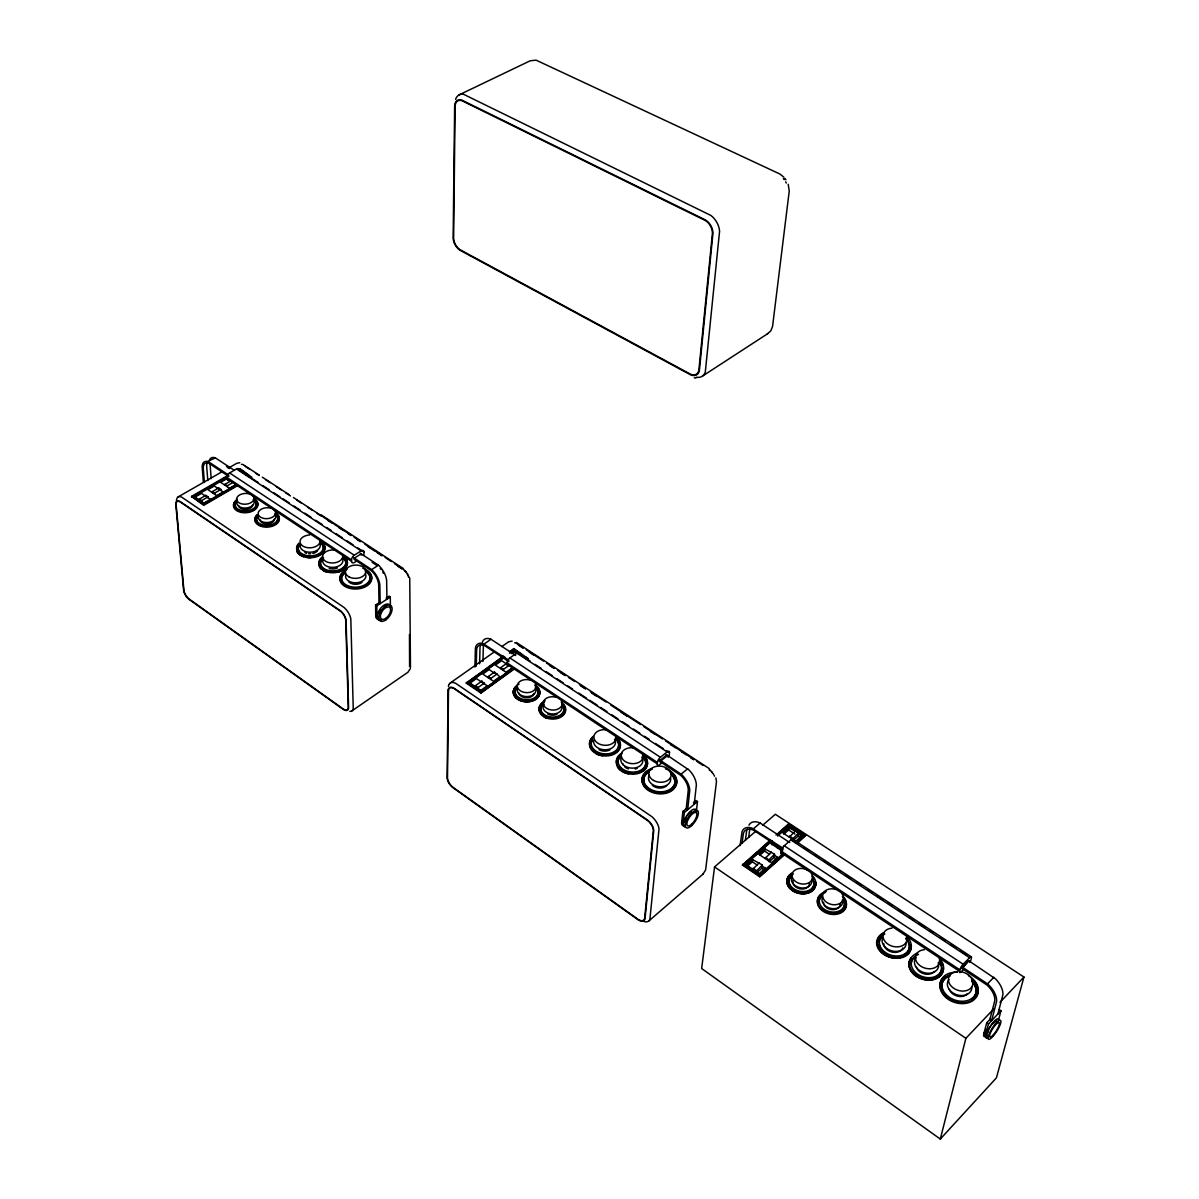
<?xml version="1.0" encoding="UTF-8"?>
<svg xmlns="http://www.w3.org/2000/svg" width="1199" height="1199" viewBox="0 0 1199 1199"><rect width="100%" height="100%" fill="white"/><g stroke="black" fill="none" stroke-linecap="round" stroke-linejoin="round"><path stroke-width="1.5" d="M379.843 619.403A9.442 5.081 -55.8 0 1 375.752 616.391L375.587 605.015L380.083 602.063M381.057 620.228A9.457 5.066 -55.8 0 1 376.966 617.215L376.816 605.84L375.587 605.015M513.577 669.537L480.889 693.007L466.306 683.13L503.52 656.003M513.262 668.398L480.844 691.643L468.254 683.13L503.325 657.502M474.924 667.094L475.404 648.179A15.572 8.393 55 0 1 482.882 643.518L508.901 660.304M475.418 686.742L475.448 685.693L481.818 681.137L484.486 684M476.258 666.194L476.617 650.263A13.744 7.404 55 0 1 484.381 645.467L508.961 661.728M478.116 688.556L478.146 687.507L484.516 682.95M479.615 663.826L479.99 647.895A13.729 7.404 55 0 1 481.039 644.223M480.844 691.643L513.292 667.678M480.889 693.007L513.607 668.817M481.803 682.186L481.818 681.137M482.957 661.458L483.362 645.542A13.714 7.419 55 0 1 483.452 644.477M488.143 677.66L488.173 676.611L494.483 672.099L499.818 676.746L493.523 681.272L482.777 674.063L489.087 669.582L494.453 673.164L494.483 672.099M490.826 679.473L490.856 678.409L497.165 673.898M500.732 668.682L500.762 667.618L507.012 663.167M503.415 670.466L503.445 669.402L508.451 665.835M176.508 500.912L176.538 499.968A11.196 5.291 59 0 1 181.604 497.075L344.263 607.608A11.78 5.935 56.8 0 1 350.812 618.789L353.24 708.624A11.376 5.53 55.8 0 1 349.808 711.382M519.317 654.054L519.317 653.71A4.092 1.978 -56.7 0 0 517.024 652.841L509.53 658.176A4.107 1.993 -56.6 0 0 507.027 662.477L506.952 664.606A4.092 1.993 -56.6 0 0 508.916 665.64M357.167 560.712L354.08 562.646A3.897 2.173 -56.1 0 1 351.592 561.642L351.532 559.543A3.897 2.173 -56.1 0 1 353.9 555.437L361.469 550.656A3.882 2.173 -56.3 0 1 363.941 551.675L363.986 553.788A3.882 2.158 -56.3 0 1 363.462 555.542M510.939 651.447L513.936 648.614L528.444 658.865L525.537 656.962M510.924 652.796L513.996 649.918L526.526 658.88M668.053 757.333A4.271 1.769 -57.1 0 0 669.297 754.501L669.522 752.358A4.286 1.769 -57.1 0 0 667.423 751.653L660.049 757.558A4.301 1.784 -57 0 0 657.427 762.054L657.217 764.198A4.286 1.769 -57 0 0 659.33 764.872L662.328 762.489M793.064 839.87A4.451 1.574 -57.4 0 0 791.16 839.645L783.891 846.074A4.466 1.574 -57.3 0 0 781.149 850.75L780.804 852.894A4.466 1.574 -57.3 0 0 782.407 853.643M684.854 825.437A10.401 4.077 -56.8 0 1 681.602 822.979L682.905 811.438L686.832 808.171M684.974 826.711A10.401 4.062 -56.8 0 1 683.07 823.983L684.389 812.442L697.488 801.546L696.005 800.557L693.397 802.731M694.236 804.259L696.349 785.105A16.591 9.382 51.2 0 0 689.185 770.133L666.059 754.471M696.379 811.183L697.488 801.546M755.535 831.432L714.544 866.922L701.655 968.522L940.301 1139.05L996.414 1077.856L1023.946 977.035L775.318 814.286L762.609 825.302M740.053 845.64L742.001 831.941A17.191 9.742 49.4 0 1 751.908 828.089L783.157 848.337M742.076 843.077L743.305 834.189A15.167 8.603 49.4 0 1 753.572 830.218L783.082 849.791M745.358 840.244L746.587 831.357A15.152 8.603 49.4 0 1 747.187 829.318M784.716 854.527L759.671 876.754L742.436 865.108L770.447 839.944M782.842 854.362L759.417 875.135L744.534 865.079L770.882 841.353M748.626 837.412L749.87 828.524M747.412 866.158L752.343 861.826L752.657 859.653L762.324 864.974L761.845 868.211L756.914 872.572M752.822 869.335L759.147 862.845M755.999 871.478L762.324 864.974M759.417 875.135L782.962 853.628M759.671 876.754L784.82 853.808M759.701 855.367L764.572 851.08L764.902 848.907L774.539 854.168L774.059 857.405L769.188 861.721M765.112 858.499L771.377 852.054M765.022 870.354L765.337 868.166L762.159 866.038M768.289 860.612L774.539 854.168M777.282 847.768L777.447 846.719L780.609 848.817L780.444 849.881M777.222 859.518L777.551 857.345L774.389 855.232M777.312 834.564L788.567 824.073L805.698 835.283L797.23 843.422M777.686 836.018L788.852 825.616L803.63 835.298L796.616 842.133M783.876 834.144L788.642 829.948L788.987 827.775L798.609 832.915L798.084 836.138L793.318 840.364M789.317 837.157L795.447 830.847M792.464 839.24L798.609 832.915M448.441 686.413L448.606 685.468A12.23 6.385 54.9 0 1 448.876 684.659M969.781 962.347A4.676 1.259 -57.7 0 0 970.95 959.859L971.49 957.716A4.691 1.259 -57.7 0 0 969.886 957.401L962.842 964.566A4.706 1.259 -57.7 0 0 959.949 969.466L959.425 971.61A4.691 1.259 -57.7 0 0 961.058 971.894L963.921 968.987M940.301 1139.05L965.884 1038.304L993.656 1009.003M984.769 1036.55A11.376 2.803 -57.6 0 1 983.705 1034.272L986.747 1022.762L990.479 1018.805M987.676 1037.21A11.376 2.803 -57.6 0 1 985.473 1035.456L988.516 1023.961L1000.985 1010.742L999.217 1009.573M997.883 1014.039L1002.859 994.915A18.764 10.806 44.4 0 0 995.515 978.864L968.897 960.804M998.422 1020.364L1000.985 1010.742M410.298 668.667L407.915 672.264L351.802 710.962M999.966 1002.334L1023.946 977.035M961.568 966.619L987.541 983.839L993.851 977.275M765.337 868.166L759.177 873.636L746.482 865.064L752.657 859.653M777.551 857.345L771.467 862.74L758.787 854.258L764.902 848.907M795.357 842.627L803.63 835.298M797.35 842.687L805.698 835.283M777.791 835.298L788.852 825.616M744.534 865.079L772.156 840.874M788.987 827.775L783.007 833.02L795.641 841.323L801.591 836.048L798.429 833.964M771.841 844.696L774.254 842.582M776.023 835.059L788.567 824.073M742.436 865.108L757.783 851.665M760.571 849.222L767.54 843.122M648.974 920.832L703.333 873.816M753.527 828.689L760.106 823.009L789.721 842.537M659.42 759.791L681.122 774.134L687.746 768.739M703.064 874.041L705.611 869.919L716.477 781.763L715.893 777.836M512.348 667.768L506.098 672.249L495.367 665.115L501.617 660.664L657.217 763.853M468.254 683.13L504.824 657.127M511.553 653.605L514.026 651.851L516.709 653.605M509.47 651.776L513.936 648.614M466.306 683.13L502.006 657.786M509.425 653.17L513.996 649.918M450.359 682.92L494.303 651.911M501.871 646.561L508.646 641.81L512.153 641.09M484.201 643.983L490.976 639.247L515.66 655.493M376.816 605.84L390.289 596.982L389.061 596.173L386.078 598.136M702.434 376.126L767.93 333.547M239.5 470.248L239.455 469.918A3.732 2.293 -55.8 0 0 236.862 468.794L229.264 473.155A3.732 2.308 -55.6 0 0 227.001 477.097L227.151 479.18A3.732 2.308 -55.6 0 0 229.758 480.274M353.435 557.535L371.66 569.585L378.479 565.209L379.708 566.423A14.958 7.808 57 0 1 386.633 580.316L386.932 599.185M228.469 475.134L191.525 496.386L203.665 504.599L237.402 485.01M191.525 496.386L203.725 505.319L237.447 485.715M208.116 496.866L205.868 495.352L199.424 499.084L201.657 500.597L208.116 496.866L208.191 497.9M220.916 489.447L218.683 487.948L212.298 491.65L214.531 493.149L220.916 489.447L220.991 490.481M229.788 481.533L225.037 484.276L227.285 485.76L232.021 483.017M235.918 484.621L229.594 488.293L220.646 482.343L226.986 478.686M226.836 477.082L193.324 496.386L203.8 503.475L235.723 484.951M193.324 496.386L203.86 504.179L235.768 485.655M191.585 497.09L228.529 475.838M193.384 497.09L226.896 477.787M178.126 496.926L221.815 471.896M228.29 468.195L236.713 463.324L239.815 462.694M203.32 481.758L202.166 466.711A14.268 6.954 59.3 0 1 207.487 461.465L215.4 457.898L233.985 470.128M767.285 333.936L770.732 330.954L772.546 326.563L789.242 191.031L788.208 184.316M459.232 94.811L530.198 60.789L536.103 60.16L779.8 173.975L783.831 177.137M695.99 378.06L694.266 377.82M215.4 457.898L214.336 457.583A14.238 6.984 59.3 0 0 209.555 459.861M490.976 639.247L489.657 638.797A15.542 8.408 55 0 0 483.242 640.506M760.106 823.009L758.502 822.394A17.146 9.772 49.4 0 0 748.985 825.182M321.107 514.806L403.434 568.641M516.379 642.484L709.223 768.574M243.682 464.972L259.239 475.134M262.341 477.172L288.764 494.453M293.425 497.51L319.848 514.791M322.951 516.814L329.17 520.891M333.832 523.933L350.932 535.114M354.05 537.152L360.255 541.214M364.931 544.271L371.135 548.333M374.253 550.371L382.016 555.452M385.134 557.49L391.354 561.552M394.456 563.59L402.22 568.671M516.859 643.653L523.124 647.745M526.256 649.798L543.462 661.054M546.594 663.107L554.418 668.218M557.55 670.271L565.373 675.382M568.506 677.435L574.771 681.527M579.462 684.599L585.726 688.691M590.418 691.763L606.065 702M610.771 705.072L640.506 724.526M643.638 726.579L651.462 731.69M654.594 733.743L662.418 738.854M665.55 740.907L671.8 744.999M674.932 747.052L682.756 752.163M685.888 754.216L693.711 759.327M696.844 761.38L703.109 765.472M245.27 466.381L249.947 469.438M256.166 473.515L259.284 475.553M265.519 479.63L270.195 482.687M276.414 486.764L281.091 489.821M285.767 492.879L290.443 495.936M296.663 500.013L301.339 503.07M307.573 507.147L312.235 510.204M316.911 513.262L321.587 516.319M327.792 520.366L332.438 523.408M338.643 527.47L343.289 530.513M347.935 533.555L351.037 535.578M357.242 539.64L360.329 541.663M368.078 546.729L374.283 550.791M377.385 552.814L382.031 555.856M397.528 566.003L402.19 569.045M518.403 645.077L523.079 648.134M529.299 652.211L533.975 655.254M549.532 665.445L554.208 668.502M560.428 672.564L565.104 675.622M580.661 685.813L585.337 688.87M591.557 692.932L596.233 695.99M621.067 712.236L627.257 716.298M650.472 731.48L655.119 734.507M670.586 744.639L675.232 747.666M681.422 751.728L686.053 754.756M690.699 757.798L693.801 759.821M788.462 824.792L804.019 834.984M788.732 826.336L803.51 836.033M248.867 475.329L239.725 468.659L251.895 477.322M513.906 649.333L521.175 654.099M788.642 829.948L794.937 834.069M798.084 836.138L800.198 837.531M241.059 471.267L247.279 475.359M251.94 478.431L258.175 482.508M262.836 485.58L269.056 489.672M273.732 492.729L279.952 496.821M283.069 498.859L289.289 502.951M293.95 506.023L300.185 510.115M304.846 513.172L311.066 517.264M315.742 520.321L321.961 524.413M326.638 527.485L331.299 530.543M335.96 533.615L342.195 537.707M346.856 540.764L353.076 544.856M357.752 547.928L363.971 552.005M513.966 650.637L516.754 652.466M524.008 657.127L530.273 661.249M534.964 664.321L541.229 668.442M545.92 671.515L552.169 675.622M556.861 678.709L563.125 682.816M567.816 685.903L572.508 688.99M578.772 693.097L586.596 698.238M589.713 700.291L597.537 705.432M600.669 707.485L606.934 711.592M611.625 714.679L617.875 718.786M622.566 721.873L628.831 725.98M633.522 729.067L639.786 733.174M644.477 736.261L649.169 739.333M655.418 743.455L663.242 748.581M666.374 750.649L669.507 752.702M236.518 468.974L361.139 550.851M516.694 653.05L667.109 751.893M360.255 553.219L378.479 565.209M789.482 836.108L792.644 838.191M792.764 839.225L971.325 956.802M226.461 466.441L229.549 468.479M372.065 562.316L376.756 565.403M793.034 840.529L797.695 843.601M803.9 847.678L808.546 850.75M814.75 854.842L819.412 857.899M824.058 860.972L830.263 865.049M834.924 868.121L839.57 871.178M845.775 875.27L850.436 878.342M856.641 882.419L861.287 885.491M867.491 889.583L872.138 892.641M876.799 895.713L883.004 899.805M887.65 902.862L892.311 905.934M898.516 910.011L903.162 913.083M909.367 917.175L914.028 920.233M918.674 923.305L924.879 927.382M929.54 930.454L932.642 932.492M940.391 937.603L945.052 940.675M951.257 944.767L955.903 947.824M960.564 950.897L966.769 954.974M790.845 839.914L969.571 957.701M229.594 472.946L354.23 555.212M509.86 657.921L660.379 757.273M208.551 461.78L228.694 475.089M228.874 476.483L208.821 463.204A12.59 6.145 59.3 0 0 203.305 468.629L204.4 482.478M354.319 559.453L371.495 570.799A13.234 6.864 57 0 1 378.689 585.187L378.974 602.782L380.203 603.607L379.843 584.722A14.988 7.779 57 0 0 372.889 570.814L371.66 569.585M659.135 761.05L680.747 775.348A14.688 8.258 51.2 0 1 688.196 790.875L686.203 808.711L687.686 809.7L689.755 790.546A16.651 9.352 51.2 0 0 682.561 775.528L681.122 774.134M784.206 845.76L963.157 964.221M227.001 477.442L351.517 559.903M506.997 662.852L657.367 762.414M227.106 478.851L351.562 561.312M962.048 968.507L986.927 985.008A16.606 9.517 44.5 0 1 994.556 1001.645L989.879 1019.45L991.648 1020.649L996.579 1001.525A18.809 10.791 44.5 0 0 989.205 985.428L987.541 983.839M770.972 843.586L782.557 851.275M781.074 851.125L959.844 969.841M780.849 852.564L959.485 971.28M500.762 667.618L503.445 669.402M764.572 851.08L769.623 854.452M774.059 857.405L776.173 858.814M765.277 857.435L768.454 859.563M488.173 676.611L490.856 678.409M682.905 811.438L684.389 812.442M752.343 861.826L757.408 865.228M761.845 868.211L763.958 869.635M986.747 1022.762L988.516 1023.961M752.972 868.271L756.149 870.414M375.752 614.532L376.981 615.357M681.841 821.09L683.325 822.094M744.639 864.359L759.522 874.401M375.752 616.391L376.966 617.215M681.602 822.979L683.07 823.983M742.541 864.374L759.776 876.019M475.448 685.693L478.146 687.507M468.269 682.396L480.859 690.924M984.229 1032.384L985.983 1033.568M466.321 682.411L480.904 692.288M983.705 1034.272L985.473 1035.456M714.544 866.922L965.884 1038.304M784.94 178.396L785.93 179.76M409.743 578.053L410.463 667.498M199.424 499.084L199.514 500.118M201.657 500.597L201.747 501.632M205.868 495.352L205.958 496.386M212.298 491.65L212.373 492.684M211.189 478.596L210.125 464.762A12.56 6.16 59.3 0 1 210.08 463.713M207.802 480.544L206.708 466.696A12.575 6.16 59.3 0 1 207.532 462.334M214.531 493.149L214.606 494.183M218.683 487.948L218.758 488.982M225.037 484.276L225.112 485.31M227.285 485.76L227.345 486.794M239.65 470.443L250.126 477.322M354.379 559.483L354.349 558.149L361.169 553.833L361.199 555.167M390.289 596.982L390.409 606.814M409.459 634.481L409.593 665.91A8.123 4.167 55.7 0 1 409.488 666.524M971.864 981.531A17.625 13.249 18.7 0 1 971.31 999.786M945.816 995.695A17.625 13.249 18.7 0 1 944.063 993.521M942.294 990.014A17.625 13.249 18.7 0 1 941.665 986.417M942.219 982.985A17.625 13.249 18.7 0 1 950.103 975.806M967.548 993.581A10.132 7.629 18.7 0 1 957.746 996.204A10.132 7.629 18.7 0 1 949.353 989.4M971.834 987.287A12.53 9.412 18.6 0 1 956.607 994.705A12.53 9.412 18.6 0 1 948.919 979.598M960.489 971.655A12.545 9.412 18.5 0 1 971.879 986.792A12.545 9.412 18.5 0 1 951.406 986.327A12.545 9.412 18.5 0 1 957.342 971.595M942.414 972.029A17.386 13.069 17.3 0 1 919.438 978.084A17.386 13.069 17.3 0 1 911.15 958.001A17.445 13.114 17.3 0 0 922.361 978.984A17.445 13.114 17.3 0 0 943.418 968.207M941.29 962.812A17.386 13.069 17.3 0 1 942.324 965.12M934.411 971.415A9.997 7.524 17.3 0 1 924.639 973.963A9.997 7.524 17.3 0 1 916.426 967.293M938.232 962.677A12.365 9.277 17.2 0 1 925.014 972.884A12.365 9.277 17.2 0 1 916.051 957.611M939.267 958.196A12.38 9.277 17.1 0 1 930.784 968.747A12.38 9.277 17.1 0 1 915.841 960.204A12.38 9.277 17.1 0 1 924.384 949.683M403.778 569.69A8.393 4.451 56.8 0 1 406.401 572.313M406.971 573.122A8.393 4.451 56.8 0 1 407.945 574.801M408.349 575.67A8.393 4.451 56.8 0 1 408.934 577.393M241.404 464.343A8.003 3.987 59.2 0 1 243.082 464.672M362.023 582.384A8.243 5.381 -1.7 0 1 348.954 582.025M365.395 573.841A10.177 6.639 -1.7 0 1 356.388 582.759A10.177 6.639 -1.7 0 1 345.792 574.965M404.378 570.574A7.898 4.182 56.8 0 1 405.007 571.174M405.622 571.818A7.898 4.182 56.8 0 1 406.191 572.537M407.225 574.066A7.898 4.182 56.8 0 1 407.66 574.876M408.349 576.509A7.898 4.182 56.8 0 1 408.589 577.304M276.22 513.981A12.23 7.689 -3.2 0 1 275.575 524.727A12.23 7.689 -3.2 0 1 258.519 525.192A12.23 7.689 -3.2 0 1 258.265 514.461M343.588 558.584A12.709 8.228 -2.1 0 1 341.25 569.66A12.709 8.228 -2.1 0 1 324.075 569.45A12.709 8.228 -2.1 0 1 323.52 558.344M343.573 557.76A12.709 8.228 -2.1 0 1 341.22 568.851A12.709 8.228 -2.1 0 1 324.045 568.626A12.709 8.228 -2.1 0 1 323.49 557.52M254.368 499.458A12.215 7.599 -3.6 0 1 254.308 510.174A12.215 7.599 -3.6 0 1 237.132 510.909A12.215 7.599 -3.6 0 1 236.862 500.193M254.383 498.724A12.155 7.569 -3.6 0 1 254.233 509.455A12.155 7.569 -3.6 0 1 237.042 509.995A12.155 7.569 -3.6 0 1 237.267 499.264M275.081 514.656A10.686 6.714 -3.2 0 1 274.946 523.768A10.686 6.714 -3.2 0 1 260.543 524.952A10.686 6.714 -3.2 0 1 258.22 516.05M275.036 513.846A10.701 6.714 -3.2 0 1 274.916 522.944A10.701 6.714 -3.2 0 1 260.498 524.128A10.701 6.714 -3.2 0 1 258.175 515.225M366.295 570.649A15.902 10.386 -1.7 0 1 367.748 585.322A15.902 10.386 -1.7 0 1 345.267 586.611A15.902 10.386 -1.7 0 1 343.933 571.938M255.012 501.557A10.626 6.609 -3.6 0 1 252.539 510.04A10.626 6.609 -3.6 0 1 238.871 510.459A10.626 6.609 -3.6 0 1 236.668 502.141M365.26 571.428A14.328 9.367 -1.7 0 1 369.862 580.226A14.328 9.367 -1.7 0 1 360.404 587.435M356.717 587.96A14.328 9.367 -1.7 0 1 342.944 582.954A14.328 9.367 -1.7 0 1 345.117 572.597M342.794 555.856A10.132 6.535 -2.1 0 1 332.378 562.99A10.132 6.535 -2.1 0 1 322.636 555.901A10.132 6.535 -2.1 0 1 334.776 550.011M346.586 560.083A14.283 9.247 -2.1 0 1 340.201 571.398A14.283 9.247 -2.1 0 1 322.126 569.615A14.283 9.247 -2.1 0 1 322.336 557.715M324.629 546.189A14.193 9.097 -2.5 0 1 312.13 557.625A14.193 9.097 -2.5 0 1 296.663 548.572M297.292 546.219A14.193 9.097 -2.5 0 1 298.866 544.031M320.058 542.832A12.634 8.093 -2.5 0 1 322.891 550.656A12.634 8.093 -2.5 0 1 313.628 556.411M310.346 556.696A12.634 8.093 -2.5 0 1 299.645 552.649A12.634 8.093 -2.5 0 1 300.17 544.526M343.034 574.98A14.328 9.367 -1.7 0 1 345.117 572.927M342.434 558.599A10.117 6.535 -2.1 0 1 333.382 567.367A10.117 6.535 -2.1 0 1 322.951 559.693M362.847 568.386A15.917 10.386 -1.7 0 1 368.588 583.778A15.917 10.386 -1.7 0 1 344.248 585.172A15.917 10.386 -1.7 0 1 347.051 569.285M253.304 499.428A10.626 6.609 -3.6 0 1 253.798 508.361A10.626 6.609 -3.6 0 1 239.545 509.98A10.626 6.609 -3.6 0 1 236.608 501.317M365.245 570.604A14.328 9.367 -1.7 0 1 366.549 583.823A14.328 9.367 -1.7 0 1 346.301 584.977A14.328 9.367 -1.7 0 1 345.087 571.773M321.167 541.319A14.193 9.097 -2.5 0 1 321.302 553.623A14.193 9.097 -2.5 0 1 302.193 555.242A14.193 9.097 -2.5 0 1 298.821 543.207M340.741 571.204A14.238 9.217 -2.1 0 1 337.369 572.328M326.473 572.028A14.238 9.217 -2.1 0 1 323.4 570.724M320.972 568.94A14.238 9.217 -2.1 0 1 319.384 566.797M337.414 567.981A8.183 5.291 -2.1 0 1 329.215 568.446M276.175 513.157A12.23 7.689 -3.2 0 1 276.025 523.573A12.23 7.689 -3.2 0 1 259.539 524.937A12.23 7.689 -3.2 0 1 256.886 514.746M344.862 557.16A14.283 9.232 -2.1 0 1 342.225 569.615A14.283 9.232 -2.1 0 1 322.921 569.375A14.283 9.232 -2.1 0 1 322.306 556.891M320.028 542.023A12.634 8.093 -2.5 0 1 320.148 552.964A12.634 8.093 -2.5 0 1 303.137 554.418A12.634 8.093 -2.5 0 1 300.14 543.702M380.233 568.461A13.189 6.879 57 0 1 381.132 569.6M382.736 572.043A13.189 6.879 57 0 1 383.425 573.332M253.828 500.822A8.678 5.396 -3.6 0 1 245.72 508.061A8.678 5.396 -3.6 0 1 237.087 501.707M251.25 494.692A8.693 5.396 -3.5 0 1 248.433 503.73A8.693 5.396 -3.5 0 1 236.593 498.829A8.693 5.396 -3.5 0 1 249.422 493.928M252.689 504.734A7.029 4.376 -3.6 0 1 245.84 509.485A7.029 4.376 -3.6 0 1 238.646 505.468M275.425 515.165A8.738 5.485 -3.2 0 1 268.486 522.419A8.738 5.485 -3.2 0 1 258.355 517.503M272.832 508.99A8.753 5.485 -3.2 0 1 270.12 518.178A8.753 5.485 -3.2 0 1 258.13 513.202A8.753 5.485 -3.2 0 1 270.989 508.226M274.286 519.107A7.074 4.436 -3.2 0 1 267.437 523.933A7.074 4.436 -3.2 0 1 260.168 519.871M381.387 620.288A9.322 4.991 -55.8 0 1 377.46 614.832A9.322 4.991 -55.8 0 1 384.324 604.985A9.322 4.991 -55.8 0 1 390.589 607.084M379.933 611.505A7.149 3.837 -55.8 0 1 380.892 609.901M319.788 543.567A10.057 6.43 -2.5 0 1 310.691 552.199A10.057 6.43 -2.5 0 1 300.424 544.646M311.006 557.64A14.148 9.067 -2.5 0 1 307.319 557.535M303.827 556.816A14.148 9.067 -2.5 0 1 296.857 551.675M320.088 540.809A10.072 6.43 -2.5 0 1 310.541 547.808A10.072 6.43 -2.5 0 1 300.005 541.963A10.072 6.43 -2.5 0 1 309.582 534.979M317.57 550.761A8.138 5.216 -2.5 0 1 312.819 553.473M310.736 553.773A8.138 5.216 -2.5 0 1 308.608 553.713M306.614 553.294A8.138 5.216 -2.5 0 1 304.861 552.559M378.974 612.959A7.149 3.837 -55.8 0 1 380.608 609.721M384.414 606.244A7.149 3.837 -55.8 0 1 385.703 605.78M535.998 688.151A11.525 8.033 2.3 0 1 537.062 696.169M535.458 697.908A11.525 8.033 2.3 0 1 530.572 700.216M527.62 700.621A11.525 8.033 2.3 0 1 524.607 700.471M521.715 699.781A11.525 8.033 2.3 0 1 517.144 696.994M515.75 695.105A11.525 8.033 2.3 0 1 516.155 688.96M642.484 755.999A13.908 9.997 5.5 0 1 641.9 769.518A13.908 9.997 5.5 0 1 623.15 769.368A13.908 9.997 5.5 0 1 620.557 755.835M535.054 684.884A13.189 9.187 2.3 0 1 535.983 698.447A13.189 9.187 2.3 0 1 516.529 697.473A13.189 9.187 2.3 0 1 519.077 684.074M666.659 785.66A9.037 6.535 6.5 0 1 652.346 785.3M643.129 754.905A11.091 7.943 5.5 0 1 633.057 763.673A11.091 7.943 5.5 0 1 621.157 755.085A11.091 7.943 5.5 0 1 633.327 747.831M642.409 756.839A13.908 9.997 5.5 0 1 642.229 770.058A13.908 9.997 5.5 0 1 624.035 770.777M621.337 768.889A13.908 9.997 5.5 0 1 619.358 766.596M618.249 764.048A13.908 9.997 5.5 0 1 620.482 756.659M562.046 705.567A11.615 8.168 3 0 1 559.393 716.388A11.615 8.168 3 0 1 543.732 715.039A11.615 8.168 3 0 1 543.717 703.993M669.312 771.392A17.445 12.619 6.5 0 1 674.348 788.402A17.445 12.619 6.5 0 1 651.866 792.254A17.445 12.619 6.5 0 1 643.039 775.888M645.167 773.1A17.445 12.619 6.5 0 1 648.254 770.852M649.453 770.268A17.445 12.619 6.5 0 1 652.076 769.323M665.385 768.814A17.445 12.619 6.5 0 1 673.613 788.447A17.445 12.619 6.5 0 1 646.021 787.743A17.445 12.619 6.5 0 1 652.151 768.484M670.541 777.851A11.166 8.063 6.5 0 1 658.551 786.664A11.166 8.063 6.5 0 1 649.139 775.273M641.885 757.348A11.061 7.943 5.5 0 1 632.158 768.139A11.061 7.943 5.5 0 1 621.517 756.839M617.74 739.228A15.482 11.046 4.7 0 1 614.622 753.901A15.482 11.046 4.7 0 1 593.745 752.103A15.482 11.046 4.7 0 1 593.34 737.115M562.091 704.742A11.63 8.168 3 0 1 559.438 715.563A11.63 8.168 3 0 1 543.776 714.214A11.63 8.168 3 0 1 543.761 703.154M563.44 704.967A13.294 9.337 3 0 1 560.413 717.362A13.294 9.337 3 0 1 542.503 715.818A13.294 9.337 3 0 1 542.488 703.169M538.951 689.665A13.189 9.187 2.3 0 1 527.755 701.79A13.189 9.187 2.3 0 1 513.622 690.714M514.656 688.451A13.189 9.187 2.3 0 1 516.514 686.472M535.024 685.708A13.189 9.187 2.3 0 1 537.347 687.507M673.478 777.477A15.707 11.376 6.5 0 1 674.707 780.369M645.916 758.652A15.617 11.226 5.5 0 1 639.861 772.95A15.617 11.226 5.5 0 1 619.224 768.859A15.617 11.226 5.5 0 1 621.801 753.856M671.32 774.524A15.722 11.376 6.5 0 1 672.159 788.432M669.387 790.486A15.722 11.376 6.5 0 1 663.332 792.449M657.876 792.479A15.722 11.376 6.5 0 1 644.343 783.756A15.722 11.376 6.5 0 1 649.348 771.871M536.043 687.312A11.54 8.033 2.3 0 1 534.799 697.593A11.54 8.033 2.3 0 1 520.021 698.208A11.54 8.033 2.3 0 1 516.184 688.136M628.651 773.925A15.572 11.196 5.5 0 1 617.38 766.925M643.773 755.265A15.632 11.226 5.5 0 1 642.139 771.077A15.632 11.226 5.5 0 1 620.123 768.829A15.632 11.226 5.5 0 1 621.876 753.032M671.41 773.685A15.722 11.376 6.5 0 1 669.447 789.661A15.722 11.376 6.5 0 1 647.34 787.009A15.722 11.376 6.5 0 1 649.423 771.032M617.305 749.705A13.788 9.832 4.7 0 1 612.614 753.362M609.377 754.381A13.788 9.832 4.7 0 1 591.871 747.487M591.182 744.939A13.788 9.832 4.7 0 1 592.606 740.008M616.346 739.843A13.788 9.832 4.7 0 1 618.444 747.307M561.252 702.224A13.294 9.337 3 0 1 561.342 716.028A13.294 9.337 3 0 1 541.798 714.334A13.294 9.337 3 0 1 545.185 700.845M617.815 738.389A15.497 11.046 4.7 0 1 614.697 753.077A15.497 11.046 4.7 0 1 593.805 751.263A15.497 11.046 4.7 0 1 593.4 736.276M637.239 768.259A8.948 6.43 5.5 0 1 635.26 769.054M628.396 768.874A8.948 6.43 5.5 0 1 624.649 766.746M623.42 765.247A8.948 6.43 5.5 0 1 622.761 763.598M616.406 739.004A13.788 9.832 4.7 0 1 614.517 751.533A13.788 9.832 4.7 0 1 596.832 751.668A13.788 9.832 4.7 0 1 592.666 739.169M614.547 739.198A10.971 7.808 4.6 0 1 606.169 749.765A10.971 7.808 4.6 0 1 593.64 740.637M602.587 755.73A15.437 11.016 4.6 0 1 599.935 755.235M598.661 754.875A15.437 11.016 4.6 0 1 596.248 753.916M615.701 736.726A10.986 7.808 4.6 0 1 605.585 745.328A10.986 7.808 4.6 0 1 593.895 736.89A10.986 7.808 4.6 0 1 606.065 729.771M609.856 749.96A8.873 6.325 4.6 0 1 599.035 749.69M535.264 687.716A9.427 6.55 2.3 0 1 527.71 696.559A9.427 6.55 2.3 0 1 517.234 688.9M539.595 691.628A13.264 9.232 2.3 0 1 522.914 701.37A13.264 9.232 2.3 0 1 516.02 686.607M536.987 687.162A13.264 9.232 2.3 0 1 538.711 689.29M535.443 683.805A9.442 6.55 2.3 0 1 527.905 692.632A9.442 6.55 2.3 0 1 517.369 685.019A9.442 6.55 2.3 0 1 530.393 680.148M533.99 693.382A7.629 5.306 2.3 0 1 526.391 697.818A7.629 5.306 2.3 0 1 518.882 692.992M482.373 642.364A15.542 8.408 55 0 1 482.747 641.36M561.896 706.676A9.502 6.669 3 0 1 551.27 713.9A9.502 6.669 3 0 1 543.732 704.517M547.254 718.381A13.369 9.382 3 0 1 544.211 717.062M541.783 703.813A13.369 9.382 3 0 1 544.256 702.149M561.477 701.055A9.517 6.654 3 0 1 553.983 710.033A9.517 6.654 3 0 1 543.282 702.284A9.517 6.654 3 0 1 556.321 697.323M557.055 714.214A7.689 5.396 3 0 1 547.688 713.96M684.704 822.454A7.868 3.072 -56.8 0 1 686.218 817.598M687.267 815.845A7.868 3.072 -56.8 0 1 691.089 811.768M514.686 642.814A8.723 4.781 54.8 0 1 516.11 643.278M449.265 683.955A12.23 6.385 54.9 0 1 455.515 683.22L651.986 816.729A13.084 7.134 51.2 0 1 659.03 828.944L649.858 919.513A12.664 6.58 50.5 0 1 643.983 921.521M709.373 769.563A9.322 5.336 50.8 0 1 712.416 772.576M713.045 773.445A9.322 5.336 50.8 0 1 713.615 774.359M714.094 775.288A9.322 5.336 50.8 0 1 714.499 776.218M709.268 769.938A8.768 5.021 50.8 0 1 710.033 770.552M711.472 771.976A8.768 5.021 50.8 0 1 712.131 772.77M685.378 826.8A10.251 4.017 -56.8 0 1 687.627 814.421A10.251 4.017 -56.8 0 1 696.589 811.828M685.738 819.591A7.868 3.072 -56.8 0 1 686.562 817.838M783.307 178.606A11.525 8.303 61 0 1 784.176 179.61M785.675 181.828A11.525 8.303 61 0 1 786.274 183.042M455.59 99.412A15.332 9.562 64.8 0 1 463.818 94.406L710.797 215.4A16.291 11.256 60.6 0 1 719.58 231.152L705.297 372.095A15.497 10.266 57.5 0 1 696.379 377.235M811.603 879.377A10.356 7.704 11.9 0 1 801.187 887.934A10.356 7.704 11.9 0 1 791.82 876.949M809.475 883.693A8.378 6.25 12 0 1 799.763 888.774A8.378 6.25 12 0 1 793.258 880.066M815.26 881.565A14.583 10.866 12 0 1 806.777 893.345A14.583 10.866 12 0 1 789.017 887.515A14.583 10.866 12 0 1 791.43 873.741M811.333 873.442A10.371 7.704 11.9 0 1 803.645 884.083A10.371 7.704 11.9 0 1 792.209 873.681A10.371 7.704 11.9 0 1 807.721 870.159M842.387 899.894A10.476 7.823 13.2 0 1 832.016 908.617A10.476 7.823 13.2 0 1 822.409 897.437M840.244 904.241A8.483 6.34 13.2 0 1 831.611 909.621A8.483 6.34 13.2 0 1 823.488 902.173M842.447 896.657A14.748 11.031 13.2 0 1 840.919 912.919A14.748 11.031 13.2 0 1 819.681 908.153A14.748 11.031 13.2 0 1 825.002 892.745M842.148 893.929A10.491 7.823 13.2 0 1 835.448 904.735A10.491 7.823 13.2 0 1 822.664 895.518A10.491 7.823 13.2 0 1 836.003 889.508M906.069 943.433A12.2 9.142 15.8 0 1 892.401 951.002A12.2 9.142 15.8 0 1 882.509 938.098M902.832 947.914A9.862 7.419 15.9 0 1 892.116 952.111A9.862 7.419 15.9 0 1 883.753 943.568M909.756 950.222A17.161 12.889 15.9 0 1 908.063 953.19M905.35 955.588A17.161 12.889 15.9 0 1 901.828 957.237M900.509 957.611A17.161 12.889 15.9 0 1 878.777 949.578A17.161 12.889 15.9 0 1 883.948 932.912M906.639 936.509A12.215 9.142 15.8 0 1 898.066 946.85A12.215 9.142 15.8 0 1 883.378 938.457A12.215 9.142 15.8 0 1 891.996 928.131M843.392 900.449A12.829 9.592 13.2 0 1 839.675 911.54M836.827 912.559A12.829 9.592 13.2 0 1 830.308 912.649M819.232 903.267A12.829 9.592 13.2 0 1 821.63 896.327M843.541 899.61A12.829 9.592 13.2 0 1 838.925 911.12A12.829 9.592 13.2 0 1 822.709 908.048A12.829 9.592 13.2 0 1 821.78 895.488M812.652 879.661A12.679 9.442 12 0 1 811.768 889.103M794.263 890.003A12.679 9.442 12 0 1 791.01 876.439M940.84 961.268A17.445 13.114 17.3 0 1 942.684 964.685M815.47 882.029A14.508 10.806 12 0 1 806.477 893.48A14.508 10.806 12 0 1 789.002 887.245A14.508 10.806 12 0 1 792.029 873.651M812.218 876.664A14.508 10.806 12 0 1 814.271 879.227M812.352 875.825A14.508 10.806 12 0 1 810.884 891.097A14.508 10.806 12 0 1 790.606 888.069A14.508 10.806 12 0 1 792.164 872.827M971.954 981.202A17.625 13.249 18.7 0 1 971.385 999.456M959.23 1001.929A17.625 13.249 18.7 0 1 956.202 1001.345M953.295 1000.356A17.625 13.249 18.7 0 1 950.537 998.992M945.891 995.35A17.625 13.249 18.7 0 1 944.138 993.177M942.384 989.67A17.625 13.249 18.7 0 1 950.178 975.461M941.035 960.429A17.445 13.114 17.2 0 1 935.52 978.159A17.445 13.114 17.2 0 1 911.929 970.77A17.445 13.114 17.2 0 1 917.58 953.085M939.446 960.999A15.527 11.675 17.2 0 1 934.516 976.78A15.527 11.675 17.2 0 1 913.533 970.201A15.527 11.675 17.2 0 1 918.554 954.449M910.925 944.707A17.221 12.934 15.9 0 1 899.984 958.061A17.221 12.934 15.9 0 1 879.526 949.758A17.221 12.934 15.9 0 1 883.483 933.571M939.252 961.838A15.527 11.675 17.3 0 1 934.321 977.605M922.765 977.575A15.527 11.675 17.3 0 1 919.034 975.986M911.09 964.775A15.527 11.675 17.3 0 1 915.302 956.832M812.802 878.837A12.679 9.442 12 0 1 807.931 890.752A12.679 9.442 12 0 1 791.295 886.586A12.679 9.442 12 0 1 793.333 873.966M972.164 980.362A17.625 13.249 18.6 0 1 969.721 999.681A17.625 13.249 18.6 0 1 944.932 993.162A17.625 13.249 18.6 0 1 950.387 974.622M972.239 979.328A19.574 14.718 18.7 0 1 972.734 1000.715A19.574 14.718 18.7 0 1 945.636 997.313A19.574 14.718 18.7 0 1 945.322 975.941M905.815 938.847A15.332 11.51 15.9 0 1 903.896 955.123M887.755 954.779A15.332 11.51 15.9 0 1 885.476 953.475M884.442 952.71A15.332 11.51 15.9 0 1 879.362 945.127M879.242 942.054A15.332 11.51 15.9 0 1 881.984 936.719M907.418 937.273A17.221 12.934 15.9 0 1 905.26 955.558A17.221 12.934 15.9 0 1 881.37 951.002A17.221 12.934 15.9 0 1 883.663 932.732M968.432 975.611A19.574 14.718 18.6 0 1 972.149 1000.371A19.574 14.718 18.6 0 1 941.74 991.303A19.574 14.718 18.6 0 1 957.237 972.269M843.257 896.552A14.673 10.971 13.2 0 1 839.944 912.394A14.673 10.971 13.2 0 1 819.172 906.324A14.673 10.971 13.2 0 1 826.201 891.561M905.994 938.023A15.332 11.51 15.9 0 1 904.061 954.299A15.332 11.51 15.9 0 1 882.809 950.237A15.332 11.51 15.9 0 1 884.832 933.976M987.257 1035.277A8.603 2.113 -57.6 0 1 990.254 1026.704A8.603 2.113 -57.6 0 1 996.579 1020.829M985.668 1031.035A8.603 2.128 -57.6 0 1 986.372 1029.312M987.017 1037.869A11.211 2.758 -57.6 0 1 990.149 1026.569A11.211 2.758 -57.6 0 1 998.737 1019.69M987.841 1032.504A8.603 2.113 -57.6 0 1 988.546 1030.78M993.222 1023.541A8.603 2.113 -57.6 0 1 995.53 1021.383M448.096 690.114L447.122 778.001A8.633 4.331 53.9 0 0 452.652 787.443L638.153 919.828A9.247 4.796 50.6 0 0 645.002 918.869L653.755 830.652A9.562 5.201 51.2 0 0 647.73 820.236L454.001 688.196A8.933 4.646 54.9 0 0 448.096 690.114M454.646 105.572L453.147 238.346A10.641 6.445 62 0 0 459.921 250.216L690.564 374.822A11.331 7.494 57.5 0 0 699.347 370.716L712.94 233.415A11.915 8.198 60.6 0 0 705.447 219.972L461.96 100.161A11.211 6.969 64.7 0 0 454.631 105.572M448.501 690.369L447.497 778.211A8.123 4.077 53.9 0 0 452.712 787.099L638.183 919.438A8.708 4.511 50.6 0 0 644.627 918.539L653.35 830.367A8.992 4.886 51.2 0 0 647.685 820.581L454.046 688.586A8.408 4.376 54.9 0 0 448.501 690.369M455.125 105.827L453.627 238.526A10.012 6.07 62 0 0 459.996 249.692L690.594 374.238A10.656 7.044 57.5 0 0 698.852 370.371L712.431 233.176A11.211 7.719 60.6 0 0 705.372 220.541L462.02 100.746A10.551 6.565 64.7 0 0 455.125 105.827M660.124 760.256L659.99 761.605L666.629 756.284L666.764 754.92L660.124 760.256M962.452 967.203L962.123 968.567L968.807 960.744L962.452 967.203M487.184 685.813L480.814 690.384L470.068 683.115L476.438 678.574L487.184 685.813M210.439 499.398L203.995 503.145L195.047 497.09L201.492 493.374L210.439 499.398M223.239 491.98L216.854 495.682L207.907 489.687L214.291 486L223.239 491.98M340.471 610.831L180.09 501.527A8.183 3.867 59 0 0 175.758 503.985L183.627 590.448A7.898 3.627 58 0 0 188.813 599.17L343.528 709.568A8.318 4.032 55.8 0 0 348.594 707.875L346.076 620.378A8.603 4.316 56.8 0 0 340.471 610.831M340.471 611.175L180.165 501.901A7.689 3.627 59 0 0 176.088 504.209L183.957 590.627A7.434 3.417 58 0 0 188.828 598.841L343.513 709.194A7.823 3.792 55.8 0 0 348.28 707.59L345.747 620.153A8.093 4.062 56.8 0 0 340.471 611.175M348.939 576.839A10.191 6.639 -1.7 0 0 365.65 572.852A10.191 6.639 -1.7 0 0 352.371 565.493A10.191 6.639 -1.7 0 0 348.939 576.839M386.258 619.613A9.322 4.991 -55.8 0 0 390.814 605.57A9.322 4.991 -55.8 0 0 379.334 614.413A9.322 4.991 -55.8 0 0 386.258 619.613M386.078 618.129A7.149 3.837 -55.8 0 0 389.57 607.338A7.149 3.837 -55.8 0 0 380.772 614.143A7.149 3.837 -55.8 0 0 386.078 618.129M653.62 780.474A11.196 8.063 6.4 0 0 671.125 775.498A11.196 8.063 6.4 0 0 655.298 766.596A11.196 8.063 6.4 0 0 653.62 780.474M691.733 825.571A10.251 4.002 -56.8 0 0 697.593 810.674A10.251 4.002 -56.8 0 0 686.263 821.285A10.251 4.002 -56.8 0 0 691.733 825.571M691.778 824.088A7.868 3.072 -56.8 0 0 696.259 812.652A7.868 3.072 -56.8 0 0 687.582 820.79A7.868 3.072 -56.8 0 0 691.778 824.088M993.267 1036.041A11.226 2.743 -57.6 0 0 1000.566 1020.364A11.226 2.743 -57.6 0 0 989.595 1032.953A11.226 2.743 -57.6 0 0 993.267 1036.041M993.551 1034.587A8.603 2.113 -57.6 0 0 999.142 1022.567A8.603 2.113 -57.6 0 0 990.734 1032.219A8.603 2.113 -57.6 0 0 993.551 1034.587"/></g></svg>
